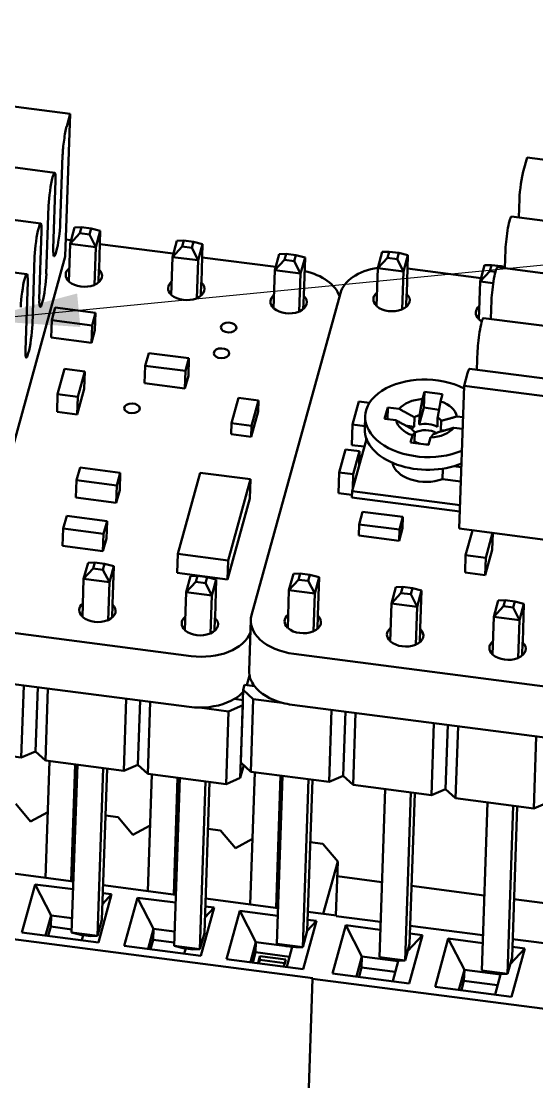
# Model space of a CAD drawing. Header units: millimetres. Extents: x 0 to 420, y 0 to 297.
# Drawn here: x 226.76 to 239.36, y 110.17 to 136.06 of the extents above; entities that cross this region are included whole.
import ezdxf

# ---------------------------------------------------------------- set-up
doc = ezdxf.new("R2010")
doc.units = ezdxf.units.MM
doc.layers.add('Symbol (ISO)', color=7, linetype='Continuous', lineweight=25)
doc.layers.add('Visible (ISO)', color=7, linetype='Continuous', lineweight=50)
doc.styles.add('Note Text (ISO)', font='tahoma.ttf')
doc.dimstyles.new('Default - Method 1b (ISO)$7', dxfattribs={"dimtxt": 3.5, "dimasz": 2.5, "dimexe": 3.175, "dimexo": 0, "dimgap": 0.762, "dimtad": 1, "dimtoh": 1, "dimrnd": 1e-08, "dimtxsty": 'Note Text (ISO)', "dimcen": 0.09, "dimdle": 10, "dimclrd": 256, "dimclre": 256, "dimclrt": 256, "dimazin": 2, "dimtfac": 1, "dimtmove": 0, "dimatfit": 3, "dimfxl": 1, "dimtolj": 1, "dimlwd": -1, "dimlwe": -1, "dimarcsym": 0})

msp = doc.modelspace()

# ---------------------------------------------------------------- linework, layer by layer
at = {"layer": 'Visible (ISO)'}
for p, q in [((227.955, 133.802), (219.09, 134.954)), ((227.955, 133.802), (227.837, 130.315)), ((227.87, 133.493), (227.955, 133.802)), ((227.579, 132.364), (218.715, 133.515)), ((227.715, 131.13), (227.771, 132.796)), ((239.118, 132.732), (239.032, 132.422)), ((247.982, 131.58), (239.118, 132.732)), ((227.238, 131.126), (218.373, 132.277)), ((227.544, 130.511), (227.6, 132.177)), ((227.373, 129.892), (227.43, 131.558)), ((238.918, 131.27), (238.934, 131.725)), ((247.607, 130.141), (238.742, 131.293)), ((226.896, 129.888), (218.032, 131.04)), ((227.952, 130.631), (228.061, 131.028)), ((228.229, 131.033), (228.061, 131.028)), ((228.229, 131.033), (228.188, 130.885)), ((228.465, 131.002), (228.229, 131.033)), ((227.202, 129.273), (227.259, 130.939)), ((227.952, 130.631), (228.188, 130.885)), ((228.188, 130.885), (228.424, 130.854)), ((228.424, 130.854), (228.465, 131.002)), ((228.582, 130.55), (228.424, 130.854)), ((228.465, 131.002), (228.691, 130.946)), ((228.691, 130.946), (228.582, 130.55)), ((228.66, 130.016), (228.691, 130.946)), ((227.974, 130.714), (227.851, 130.73)), ((227.952, 130.631), (227.92, 129.701)), ((228.582, 130.55), (227.952, 130.631)), ((228.55, 129.62), (228.582, 130.55)), ((230.476, 130.389), (228.68, 130.622)), ((230.453, 130.306), (230.563, 130.703)), ((230.453, 130.306), (230.69, 130.56)), ((230.731, 130.708), (230.563, 130.703)), ((230.731, 130.708), (230.69, 130.56)), ((230.69, 130.56), (230.926, 130.529)), ((230.967, 130.677), (230.731, 130.708)), ((230.926, 130.529), (230.967, 130.677)), ((231.084, 130.225), (230.926, 130.529)), ((230.967, 130.677), (231.193, 130.621)), ((231.193, 130.621), (231.084, 130.225)), ((231.162, 129.691), (231.193, 130.621)), ((227.837, 130.315), (226.3, 124.745)), ((227.032, 128.654), (227.088, 130.321)), ((230.453, 130.306), (230.422, 129.376)), ((231.084, 130.225), (230.453, 130.306)), ((232.978, 130.064), (231.182, 130.297)), ((232.955, 129.981), (233.064, 130.378)), ((233.233, 130.383), (233.064, 130.378)), ((233.233, 130.383), (233.192, 130.235)), ((233.469, 130.352), (233.233, 130.383)), ((233.428, 130.204), (233.469, 130.352)), ((233.469, 130.352), (233.695, 130.296)), ((233.695, 130.296), (233.586, 129.9)), ((233.663, 129.366), (233.695, 130.296)), ((235.47, 130.034), (235.579, 130.43)), ((235.47, 130.034), (235.706, 130.287)), ((235.747, 130.436), (235.579, 130.43)), ((235.747, 130.436), (235.706, 130.287)), ((235.706, 130.287), (235.943, 130.257)), ((235.984, 130.405), (235.747, 130.436)), ((235.943, 130.257), (235.984, 130.405)), ((236.1, 129.952), (235.943, 130.257)), ((235.984, 130.405), (236.209, 130.348)), ((236.209, 130.348), (236.1, 129.952)), ((236.178, 129.418), (236.209, 130.348)), ((238.577, 130.032), (238.592, 130.488)), ((228.658, 130.009), (228.647, 129.684)), ((228.658, 130.009), (228.66, 130.016)), ((231.052, 129.295), (231.084, 130.225)), ((232.955, 129.981), (232.924, 129.051)), ((232.955, 129.981), (233.192, 130.235)), ((233.586, 129.9), (232.955, 129.981)), ((233.192, 130.235), (233.428, 130.204)), ((233.586, 129.9), (233.428, 130.204)), ((235.47, 130.034), (235.438, 129.104)), ((236.1, 129.952), (235.47, 130.034)), ((237.994, 129.791), (236.198, 130.025)), ((237.972, 129.709), (238.081, 130.105)), ((238.249, 130.111), (238.081, 130.105)), ((238.249, 130.111), (238.208, 129.962)), ((238.485, 130.08), (238.249, 130.111)), ((247.265, 128.904), (238.4, 130.055)), ((238.476, 130.045), (238.485, 130.08)), ((238.485, 130.08), (238.578, 130.057)), ((233.554, 128.97), (233.586, 129.9)), ((236.069, 129.022), (236.1, 129.952)), ((237.972, 129.709), (238.208, 129.962)), ((238.208, 129.962), (238.348, 129.944)), ((226.861, 128.035), (226.917, 129.702)), ((227.931, 129.7), (227.92, 129.701)), ((228.55, 129.62), (228.539, 129.621)), ((228.55, 129.62), (228.552, 129.627)), ((231.16, 129.684), (231.149, 129.359)), ((231.16, 129.684), (231.162, 129.691)), ((237.972, 129.709), (237.94, 128.779)), ((238.293, 129.667), (237.972, 129.709)), ((230.433, 129.375), (230.422, 129.376)), ((231.052, 129.295), (231.041, 129.296)), ((231.052, 129.295), (231.054, 129.302)), ((234.557, 129.424), (232.389, 121.564)), ((233.661, 129.359), (233.65, 129.034)), ((233.661, 129.359), (233.663, 129.366)), ((236.176, 129.411), (236.165, 129.087)), ((236.176, 129.411), (236.178, 129.418)), ((238.235, 128.795), (238.251, 129.25)), ((227.589, 129.072), (227.504, 128.763)), ((228.574, 128.945), (227.589, 129.072)), ((232.935, 129.05), (232.924, 129.051)), ((233.554, 128.97), (233.543, 128.971)), ((233.554, 128.97), (233.556, 128.977)), ((235.45, 129.103), (235.438, 129.104)), ((236.069, 129.022), (236.057, 129.024)), ((236.069, 129.022), (236.071, 129.029)), ((227.504, 128.763), (227.489, 128.337)), ((227.504, 128.763), (228.489, 128.635)), ((228.489, 128.635), (228.574, 128.945)), ((228.574, 128.945), (228.56, 128.518)), ((237.951, 128.778), (237.94, 128.779)), ((246.924, 127.666), (238.059, 128.817)), ((228.489, 128.635), (228.474, 128.209)), ((228.474, 128.209), (228.56, 128.518)), ((227.489, 128.337), (228.474, 128.209)), ((229.874, 127.962), (229.789, 127.652)), ((230.859, 127.834), (229.874, 127.962)), ((237.894, 127.557), (237.909, 128.012)), ((229.789, 127.652), (229.774, 127.226)), ((229.789, 127.652), (230.774, 127.524)), ((230.774, 127.524), (230.859, 127.834)), ((230.859, 127.834), (230.845, 127.407)), ((227.82, 127.575), (227.649, 126.956)), ((228.312, 127.511), (227.82, 127.575)), ((228.141, 126.892), (228.312, 127.511)), ((228.312, 127.511), (228.298, 127.084)), ((230.774, 127.524), (230.759, 127.098)), ((230.759, 127.098), (230.845, 127.407)), ((237.666, 127.471), (237.581, 127.162)), ((246.582, 126.428), (237.717, 127.58)), ((229.774, 127.226), (230.759, 127.098)), ((237.581, 127.162), (237.463, 123.674)), ((237.581, 127.162), (246.445, 126.01)), ((227.649, 126.956), (227.635, 126.529)), ((227.649, 126.956), (228.141, 126.892)), ((228.127, 126.465), (228.298, 127.084)), ((228.141, 126.892), (228.127, 126.465)), ((236.612, 127.015), (236.563, 126.839)), ((236.599, 126.628), (236.612, 127.015)), ((237.055, 126.958), (236.612, 127.015)), ((237.006, 126.782), (237.055, 126.958)), ((232.068, 126.867), (231.897, 126.248)), ((232.56, 126.803), (232.068, 126.867)), ((232.389, 126.184), (232.56, 126.803)), ((232.56, 126.803), (232.551, 126.532)), ((234.852, 126.22), (235.007, 126.78)), ((235.007, 126.78), (235.269, 126.746)), ((235.716, 126.635), (235.639, 126.356)), ((235.706, 126.348), (235.716, 126.635)), ((235.996, 126.598), (235.716, 126.635)), ((236.599, 126.628), (236.484, 126.214)), ((236.97, 126.579), (236.599, 126.628)), ((227.635, 126.529), (228.127, 126.465)), ((232.38, 125.913), (232.551, 126.532)), ((235.153, 126.108), (235.163, 126.418)), ((235.639, 126.356), (235.919, 126.32)), ((236.362, 126.162), (236.37, 126.393)), ((236.492, 126.444), (236.484, 126.214)), ((236.927, 126.156), (236.935, 126.387)), ((237.555, 126.396), (237.406, 126.415)), ((231.897, 126.248), (231.888, 125.977)), ((231.897, 126.248), (232.389, 126.184)), ((232.389, 126.184), (232.38, 125.913)), ((234.852, 126.22), (234.835, 125.716)), ((235.155, 126.18), (234.852, 126.22)), ((236.362, 126.162), (236.153, 126.189)), ((237.021, 126.308), (237.014, 126.077)), ((237.329, 126.137), (237.545, 126.109)), ((231.888, 125.977), (232.38, 125.913)), ((235.187, 125.886), (235.185, 125.826)), ((235.195, 125.863), (235.185, 125.826)), ((236.319, 125.954), (236.27, 125.778)), ((236.371, 125.804), (236.379, 126.035)), ((236.713, 125.72), (236.762, 125.896)), ((237.089, 126.067), (237.014, 126.077)), ((234.528, 125.047), (234.683, 125.607)), ((234.683, 125.607), (235.028, 125.562)), ((235.143, 125.676), (234.835, 125.716)), ((235.185, 125.826), (235.016, 125.213)), ((236.27, 125.778), (236.713, 125.72)), ((236.371, 125.804), (236.361, 125.766)), ((235.028, 125.562), (234.873, 125.002)), ((235.028, 125.562), (235.016, 125.213)), ((228.196, 125.167), (228.111, 124.858)), ((229.181, 125.039), (228.196, 125.167)), ((235.016, 125.213), (234.861, 124.653)), ((237.061, 125.138), (237.052, 124.885)), ((237.513, 125.175), (237.33, 125.199)), ((228.111, 124.858), (228.096, 124.432)), ((228.111, 124.858), (229.096, 124.73)), ((229.096, 124.73), (229.181, 125.039)), ((229.181, 125.039), (229.167, 124.613)), ((231.134, 125.039), (230.587, 123.058)), ((232.365, 124.879), (231.134, 125.039)), ((231.818, 122.898), (232.365, 124.879)), ((232.365, 124.879), (232.349, 124.414)), ((234.528, 125.047), (234.511, 124.543)), ((234.873, 125.002), (234.528, 125.047)), ((234.873, 125.002), (234.861, 124.653)), ((237.502, 124.826), (237.052, 124.885)), ((229.096, 124.73), (229.081, 124.304)), ((229.081, 124.304), (229.167, 124.613)), ((234.841, 124.5), (234.511, 124.543)), ((234.844, 124.591), (234.839, 124.436)), ((234.861, 124.653), (234.844, 124.591)), ((234.844, 124.591), (237.482, 124.249)), ((228.096, 124.432), (229.081, 124.304)), ((231.803, 122.433), (232.349, 124.414)), ((234.839, 124.436), (237.477, 124.094)), ((235.1, 124.087), (235.015, 123.778)), ((236.085, 123.959), (235.1, 124.087)), ((227.871, 123.988), (227.785, 123.679)), ((228.856, 123.86), (227.871, 123.988)), ((228.77, 123.551), (228.856, 123.86)), ((228.856, 123.86), (228.841, 123.434)), ((235.015, 123.778), (235.006, 123.506)), ((235.015, 123.778), (236, 123.65)), ((236, 123.65), (236.085, 123.959)), ((236.085, 123.959), (236.076, 123.688)), ((227.785, 123.679), (227.771, 123.253)), ((227.785, 123.679), (228.77, 123.551)), ((228.77, 123.551), (228.756, 123.125)), ((235.991, 123.378), (236.076, 123.688)), ((236, 123.65), (235.991, 123.378)), ((246.327, 122.523), (237.463, 123.674)), ((237.784, 123.633), (237.617, 123.028)), ((238.11, 122.964), (238.276, 123.569)), ((238.28, 123.568), (238.266, 123.157)), ((227.771, 123.253), (228.756, 123.125)), ((228.756, 123.125), (228.841, 123.434)), ((235.006, 123.506), (235.991, 123.378)), ((230.587, 123.058), (230.571, 122.593)), ((230.587, 123.058), (231.818, 122.898)), ((237.617, 123.028), (237.603, 122.602)), ((237.617, 123.028), (238.11, 122.964)), ((238.095, 122.538), (238.266, 123.157)), ((213.395, 122.838), (230.908, 120.563)), ((228.285, 122.447), (228.394, 122.843)), ((228.562, 122.849), (228.394, 122.843)), ((228.562, 122.849), (228.521, 122.7)), ((228.798, 122.818), (228.562, 122.849)), ((228.757, 122.669), (228.798, 122.818)), ((228.798, 122.818), (229.024, 122.761)), ((229.024, 122.761), (228.915, 122.365)), ((228.993, 121.831), (229.024, 122.761)), ((231.818, 122.898), (231.803, 122.433)), ((238.11, 122.964), (238.095, 122.538)), ((228.285, 122.447), (228.521, 122.7)), ((228.521, 122.7), (228.757, 122.669)), ((228.915, 122.365), (228.757, 122.669)), ((230.571, 122.593), (231.803, 122.433)), ((230.787, 122.122), (230.896, 122.518)), ((231.064, 122.524), (230.896, 122.518)), ((231.064, 122.524), (231.023, 122.375)), ((231.3, 122.493), (231.064, 122.524)), ((231.259, 122.344), (231.3, 122.493)), ((231.3, 122.493), (231.526, 122.436)), ((233.301, 122.175), (233.41, 122.571)), ((233.579, 122.576), (233.41, 122.571)), ((233.579, 122.576), (233.538, 122.428)), ((233.815, 122.546), (233.579, 122.576)), ((233.774, 122.397), (233.815, 122.546)), ((233.815, 122.546), (234.041, 122.489)), ((234.041, 122.489), (233.931, 122.093)), ((234.009, 121.559), (234.041, 122.489)), ((237.603, 122.602), (238.095, 122.538)), ((228.285, 122.447), (228.253, 121.517)), ((228.915, 122.365), (228.285, 122.447)), ((228.884, 121.435), (228.915, 122.365)), ((230.787, 122.122), (231.023, 122.375)), ((231.023, 122.375), (231.259, 122.344)), ((231.417, 122.04), (231.259, 122.344)), ((231.526, 122.436), (231.417, 122.04)), ((231.495, 121.506), (231.526, 122.436)), ((233.301, 122.175), (233.538, 122.428)), ((233.538, 122.428), (233.774, 122.397)), ((233.931, 122.093), (233.774, 122.397)), ((235.803, 121.85), (235.912, 122.246)), ((236.08, 122.251), (235.912, 122.246)), ((236.08, 122.251), (236.039, 122.103)), ((236.317, 122.221), (236.08, 122.251)), ((236.276, 122.072), (236.317, 122.221)), ((236.317, 122.221), (236.543, 122.164)), ((230.787, 122.122), (230.755, 121.192)), ((231.417, 122.04), (230.787, 122.122)), ((231.385, 121.11), (231.417, 122.04)), ((233.301, 122.175), (233.27, 121.245)), ((233.931, 122.093), (233.301, 122.175)), ((233.9, 121.163), (233.931, 122.093)), ((235.803, 121.85), (236.039, 122.103)), ((236.039, 122.103), (236.276, 122.072)), ((236.433, 121.768), (236.276, 122.072)), ((236.543, 122.164), (236.433, 121.768)), ((236.511, 121.234), (236.543, 122.164)), ((228.991, 121.824), (228.98, 121.499)), ((228.991, 121.824), (228.993, 121.831)), ((235.803, 121.85), (235.771, 120.92)), ((236.433, 121.768), (235.803, 121.85)), ((236.402, 120.838), (236.433, 121.768)), ((238.305, 121.525), (238.414, 121.921)), ((238.305, 121.525), (238.541, 121.778)), ((238.582, 121.926), (238.414, 121.921)), ((238.582, 121.926), (238.541, 121.778)), ((238.541, 121.778), (238.778, 121.747)), ((238.819, 121.896), (238.582, 121.926)), ((238.778, 121.747), (238.819, 121.896)), ((238.935, 121.443), (238.778, 121.747)), ((238.819, 121.896), (239.044, 121.839)), ((239.044, 121.839), (238.935, 121.443)), ((239.013, 120.909), (239.044, 121.839)), ((213.353, 121.598), (230.866, 119.323)), ((228.265, 121.515), (228.253, 121.517)), ((228.884, 121.435), (228.872, 121.436)), ((228.884, 121.435), (228.886, 121.442)), ((231.493, 121.499), (231.482, 121.174)), ((231.493, 121.499), (231.495, 121.506)), ((232.37, 121.445), (232.328, 120.205)), ((234.007, 121.552), (233.996, 121.227)), ((234.007, 121.552), (234.009, 121.559)), ((238.305, 121.525), (238.273, 120.595)), ((238.935, 121.443), (238.305, 121.525)), ((238.904, 120.513), (238.935, 121.443)), ((230.766, 121.19), (230.755, 121.192)), ((233.281, 121.243), (233.27, 121.245)), ((236.509, 121.227), (236.498, 120.902)), ((236.509, 121.227), (236.511, 121.234)), ((231.385, 121.11), (231.374, 121.111)), ((231.385, 121.11), (231.387, 121.117)), ((233.9, 121.163), (233.889, 121.164)), ((233.9, 121.163), (233.902, 121.17)), ((235.783, 120.918), (235.771, 120.92)), ((236.402, 120.838), (236.39, 120.839)), ((236.402, 120.838), (236.404, 120.845)), ((239.011, 120.902), (239, 120.577)), ((239.011, 120.902), (239.013, 120.909)), ((233.423, 120.616), (250.935, 118.341)), ((238.285, 120.593), (238.273, 120.595)), ((238.904, 120.513), (238.892, 120.514)), ((238.904, 120.513), (238.906, 120.52)), ((232.338, 120.088), (232.274, 119.856)), ((226.762, 118.09), (226.821, 119.848)), ((227.109, 118.237), (227.162, 119.804)), ((227.412, 119.772), (227.353, 118.013)), ((232.125, 117.965), (232.185, 119.739)), ((232.185, 119.739), (232.219, 119.863)), ((232.185, 119.739), (232.429, 119.515)), ((232.219, 119.863), (232.457, 119.832)), ((229.264, 117.765), (229.323, 119.523)), ((229.61, 117.912), (229.664, 119.479)), ((229.914, 119.447), (229.855, 117.688)), ((231.969, 119.516), (232.177, 119.489)), ((232.429, 119.515), (232.369, 117.741)), ((233.138, 119.423), (232.429, 119.515)), ((233.381, 119.376), (250.893, 117.101)), ((231.826, 119.214), (231.117, 119.306)), ((231.766, 117.44), (231.826, 119.214)), ((231.826, 119.214), (232.172, 119.362)), ((232.172, 119.362), (232.112, 117.587)), ((234.28, 117.492), (234.34, 119.251)), ((234.627, 117.64), (234.68, 119.207)), ((234.931, 119.174), (234.871, 117.416)), ((236.782, 117.167), (236.842, 118.926)), ((237.129, 117.315), (237.182, 118.882)), ((237.432, 118.849), (237.373, 117.091)), ((239.284, 116.842), (239.343, 118.601)), ((226.762, 118.09), (224.851, 118.338)), ((227.109, 118.237), (226.762, 118.09)), ((227.353, 118.013), (227.109, 118.237)), ((229.264, 117.765), (227.353, 118.013)), ((227.449, 118), (227.353, 115.15)), ((228.08, 117.918), (227.983, 115.068)), ((228.131, 117.912), (227.992, 113.813)), ((228.623, 113.731), (228.761, 117.83)), ((228.732, 114.127), (228.857, 117.817)), ((229.61, 117.912), (229.264, 117.765)), ((229.855, 117.688), (229.61, 117.912)), ((232.198, 117.898), (232.112, 117.587)), ((232.369, 117.741), (232.125, 117.965)), ((231.766, 117.44), (229.855, 117.688)), ((229.951, 117.675), (229.855, 114.825)), ((230.581, 117.593), (230.485, 114.743)), ((230.633, 117.587), (230.494, 113.488)), ((232.112, 117.587), (231.766, 117.44)), ((232.466, 117.728), (232.356, 114.5)), ((234.28, 117.492), (232.369, 117.741)), ((233.096, 117.646), (232.987, 114.418)), ((233.147, 117.639), (233.009, 113.541)), ((233.639, 113.459), (233.778, 117.558)), ((234.627, 117.64), (234.28, 117.492)), ((234.871, 117.416), (234.627, 117.64)), ((231.124, 113.406), (231.263, 117.505)), ((231.234, 113.802), (231.359, 117.492)), ((233.748, 113.855), (233.873, 117.545)), ((236.782, 117.167), (234.871, 117.416)), ((235.649, 117.314), (235.51, 113.216)), ((237.129, 117.315), (236.782, 117.167)), ((237.373, 117.091), (237.129, 117.315)), ((236.141, 113.134), (236.28, 117.233)), ((236.25, 113.53), (236.375, 117.22)), ((239.284, 116.842), (237.373, 117.091)), ((226.988, 116.523), (226.628, 116.955)), ((238.151, 116.99), (238.012, 112.891)), ((238.643, 112.809), (238.781, 116.908)), ((238.752, 113.205), (238.877, 116.895)), ((239.63, 116.99), (239.284, 116.842)), ((227.407, 116.754), (226.988, 116.523)), ((229.13, 116.63), (228.818, 116.67)), ((229.49, 116.198), (229.13, 116.63)), ((229.909, 116.429), (229.49, 116.198)), ((231.631, 116.305), (231.32, 116.345)), ((231.992, 115.873), (231.631, 116.305)), ((232.411, 116.104), (231.992, 115.873)), ((234.133, 115.98), (233.822, 116.02)), ((234.494, 115.548), (234.133, 115.98)), ((234.14, 114.268), (234.494, 115.548)), ((234.494, 115.548), (234.449, 114.228)), ((213.775, 115.311), (233.881, 112.699)), ((226.258, 115.292), (228.034, 115.061)), ((226.774, 113.815), (227.099, 114.99)), ((227.099, 114.99), (228.028, 114.87)), ((227.492, 114.231), (227.099, 114.99)), ((228.76, 114.967), (230.536, 114.736)), ((235.572, 115.046), (234.481, 115.187)), ((228.644, 113.572), (228.968, 114.748)), ((228.745, 114.508), (228.968, 114.748)), ((228.754, 114.775), (228.968, 114.748)), ((238.074, 114.721), (236.298, 114.951)), ((229.276, 113.49), (229.601, 114.665)), ((229.601, 114.665), (230.53, 114.545)), ((229.994, 113.906), (229.601, 114.665)), ((231.256, 114.45), (231.47, 114.423)), ((231.262, 114.642), (233.038, 114.411)), ((240.127, 114.454), (238.8, 114.626)), ((227.356, 113.739), (227.492, 114.231)), ((227.483, 113.959), (227.492, 114.23)), ((227.492, 114.23), (227.492, 114.231)), ((227.492, 114.23), (228.004, 114.163)), ((231.146, 113.247), (231.47, 114.423)), ((231.247, 114.183), (231.47, 114.423)), ((231.778, 113.165), (232.102, 114.34)), ((232.102, 114.34), (233.032, 114.22)), ((232.496, 113.581), (232.102, 114.34)), ((233.764, 114.317), (234.462, 114.226)), ((234.462, 114.226), (234.459, 114.214)), ((234.459, 114.214), (235.539, 114.073)), ((234.462, 114.213), (234.462, 114.226)), ((227.42, 113.731), (227.483, 113.959)), ((227.482, 113.958), (227.995, 113.892)), ((228.623, 113.731), (228.732, 114.127)), ((233.647, 112.922), (233.972, 114.098)), ((233.748, 113.858), (233.972, 114.098)), ((233.757, 114.125), (233.972, 114.098)), ((234.368, 112.815), (234.693, 113.991)), ((234.693, 113.991), (235.533, 113.882)), ((235.086, 113.232), (234.693, 113.991)), ((236.265, 113.979), (238.041, 113.748)), ((226.774, 113.815), (228.644, 113.572)), ((227.992, 113.813), (228.218, 113.756)), ((227.992, 113.813), (228.623, 113.731)), ((228.454, 113.726), (228.218, 113.756)), ((228.243, 113.624), (228.277, 113.749)), ((228.623, 113.731), (228.454, 113.726)), ((229.858, 113.414), (229.994, 113.906)), ((229.984, 113.634), (229.994, 113.905)), ((229.994, 113.905), (229.994, 113.906)), ((229.994, 113.905), (230.506, 113.838)), ((231.124, 113.406), (231.234, 113.802)), ((233.639, 113.459), (233.748, 113.855)), ((236.205, 113.365), (236.562, 113.748)), ((236.238, 112.572), (236.562, 113.748)), ((236.259, 113.788), (236.562, 113.748)), ((229.276, 113.49), (231.146, 113.247)), ((229.921, 113.406), (229.984, 113.634)), ((229.984, 113.633), (230.497, 113.567)), ((230.494, 113.488), (231.124, 113.406)), ((230.494, 113.488), (230.72, 113.431)), ((230.956, 113.401), (230.72, 113.431)), ((230.744, 113.299), (230.779, 113.424)), ((232.36, 113.089), (232.496, 113.581)), ((232.487, 113.332), (232.495, 113.58)), ((232.495, 113.58), (232.496, 113.581)), ((232.495, 113.58), (233.382, 113.465)), ((233.009, 113.541), (233.235, 113.484)), ((233.009, 113.541), (233.639, 113.459)), ((233.471, 113.454), (233.235, 113.484)), ((233.246, 112.974), (233.382, 113.465)), ((233.639, 113.459), (233.471, 113.454)), ((236.141, 113.134), (236.25, 113.53)), ((236.87, 112.49), (237.194, 113.666)), ((237.194, 113.666), (238.035, 113.557)), ((237.588, 112.907), (237.194, 113.666)), ((238.706, 113.04), (239.064, 113.423)), ((238.739, 112.247), (239.064, 113.423)), ((238.761, 113.463), (239.064, 113.423)), ((238.767, 113.654), (240.543, 113.423)), ((231.124, 113.406), (230.956, 113.401)), ((231.778, 113.165), (233.647, 112.922)), ((232.487, 113.332), (232.418, 113.082)), ((233.315, 113.224), (232.487, 113.332)), ((232.593, 113.235), (232.546, 113.065)), ((232.593, 113.235), (232.59, 113.149)), ((233.223, 113.153), (232.593, 113.235)), ((233.176, 112.983), (233.223, 113.153)), ((234.95, 112.74), (235.086, 113.232)), ((235.076, 112.96), (235.086, 113.23)), ((235.086, 113.23), (235.086, 113.232)), ((235.086, 113.23), (235.972, 113.115)), ((235.51, 113.216), (235.736, 113.159)), ((235.51, 113.216), (236.141, 113.134)), ((235.973, 113.129), (235.736, 113.159)), ((238.643, 112.809), (238.752, 113.205)), ((232.566, 113.062), (232.59, 113.149)), ((232.59, 113.149), (233.2, 113.07)), ((235.013, 112.731), (235.076, 112.96)), ((235.076, 112.959), (235.899, 112.852)), ((235.836, 112.624), (235.972, 113.116)), ((235.972, 113.116), (235.984, 113.129)), ((236.141, 113.134), (235.973, 113.129)), ((237.452, 112.415), (237.588, 112.907)), ((237.578, 112.635), (237.587, 112.905)), ((237.587, 112.905), (237.588, 112.907)), ((237.587, 112.905), (238.474, 112.79)), ((233.878, 112.687), (233.654, 106.096)), ((233.881, 112.699), (233.878, 112.687)), ((233.878, 112.687), (251.209, 110.435)), ((234.368, 112.815), (236.238, 112.572)), ((237.515, 112.406), (237.578, 112.635)), ((237.578, 112.634), (238.401, 112.527)), ((238.012, 112.891), (238.238, 112.834)), ((238.012, 112.891), (238.643, 112.809)), ((238.475, 112.804), (238.238, 112.834)), ((238.338, 112.299), (238.474, 112.791)), ((238.474, 112.791), (238.486, 112.804)), ((238.643, 112.809), (238.475, 112.804)), ((236.87, 112.49), (238.739, 112.247))]:
    msp.add_line(p, q, dxfattribs=at)
for centre, major_axis, ratio, start_param, end_param in [((227.857, 133.105), (-0.064, -0.496), 0.116089, 3.830512, 5.401309), ((227.515, 131.868), (0.064, 0.496), 0.116089, 5.401309, 8.542901), ((239.019, 132.035), (0.064, 0.496), 0.116089, 0.68892, 2.259716), ((238.678, 130.797), (0.064, 0.496), 0.116089, 0, 2.259716), ((227.173, 130.63), (0.064, 0.496), 0.116089, 5.401309, 8.542901), ((227.629, 130.82), (-0.064, -0.496), 0.116089, 5.401309, 8.542901), ((228.29, 129.859), (-0.444, 0.015), 0.631405, 5.673051, 6.893319), ((228.29, 129.859), (0.444, -0.015), 0.631405, 5.365792, 6.900039), ((235.808, 129.261), (-1.269, 0.043), 0.631405, 5.001847, 6.132915), ((238.336, 129.559), (0.064, 0.496), 0.116089, 0, 2.259716), ((226.832, 129.392), (0.064, 0.496), 0.116089, 5.401309, 8.542901), ((227.288, 129.583), (-0.064, -0.496), 0.116089, 5.401309, 8.542901), ((233.293, 129.209), (1.269, -0.043), 0.631405, 0.227641, 1.279859), ((228.29, 129.859), (0.444, -0.015), 0.631405, 3.794995, 5.329243), ((230.792, 129.534), (-0.444, 0.015), 0.631405, 5.673051, 6.893319), ((230.792, 129.534), (0.444, -0.015), 0.631405, 5.365792, 6.900039), ((230.792, 129.534), (0.444, -0.015), 0.631405, 3.794995, 5.329243), ((233.293, 129.209), (-0.444, 0.015), 0.631405, 5.673051, 6.893319), ((233.293, 129.209), (0.444, -0.015), 0.631405, 5.365792, 6.900039), ((235.808, 129.261), (-0.444, 0.015), 0.631405, 5.673051, 6.893319), ((235.808, 129.261), (0.444, -0.015), 0.631405, 5.365792, 6.900039), ((233.293, 129.209), (0.444, -0.015), 0.631405, 3.794995, 5.329243), ((235.808, 129.261), (0.444, -0.015), 0.631405, 3.794995, 5.329243), ((238.31, 128.936), (-0.444, 0.015), 0.631405, 5.673051, 6.893319), ((237.995, 128.322), (0.064, 0.496), 0.116089, 0, 2.259716), ((238.31, 128.936), (0.444, -0.015), 0.631405, 3.794995, 4.006471), ((226.946, 128.345), (-0.064, -0.496), 0.116089, 5.401309, 8.542901), ((236.663, 126.368), (-1.499, 0.051), 0.631405, 4.076489, 8.489881), ((237.653, 127.084), (0.064, 0.496), 0.116089, 0, 0.68892), ((236.663, 126.368), (0.75, -0.025), 0.631405, 1.725219, 2.68663), ((236.663, 126.368), (0.75, -0.025), 0.631405, 0.154423, 1.115834), ((236.657, 126.211), (0.4, -0.014), 0.631405, 2.017933, 2.393916), ((236.657, 126.211), (0.4, -0.014), 0.631405, 0.447136, 0.82312), ((236.652, 126.058), (-1.499, 0.051), 0.631405, 0, 2.206696), ((236.663, 126.368), (-0.75, 0.025), 0.631405, 0.154423, 1.115834), ((236.657, 126.211), (-0.4, 0.014), 0.631405, 0.447136, 0.82312), ((236.649, 125.98), (0.4, -0.014), 0.631405, 2.393916, 2.666557), ((236.644, 125.825), (0.4, -0.014), 0.631405, 0.870117, 2.318473), ((236.649, 125.98), (0.4, -0.014), 0.631405, 0.82312, 2.017933), ((236.663, 126.368), (-0.75, 0.025), 0.631405, 1.725219, 2.68663), ((236.657, 126.211), (-0.4, 0.014), 0.631405, 2.017933, 2.393916), ((236.649, 125.98), (0.4, -0.014), 0.631405, 0.33826, 0.447136), ((236.649, 125.98), (-0.4, 0.014), 0.631405, 0.82312, 1.231183), ((236.649, 125.98), (-0.4, 0.014), 0.631405, 1.60987, 1.759667), ((236.627, 125.321), (-0.8, 0.027), 0.631405, 0.133643, 2.15266), ((228.623, 121.674), (-0.444, 0.015), 0.631405, 5.673051, 6.893319), ((228.623, 121.674), (0.444, -0.015), 0.631405, 5.365792, 6.900039), ((228.623, 121.674), (0.444, -0.015), 0.631405, 3.794995, 5.329243), ((231.125, 121.349), (-0.444, 0.015), 0.631405, 5.673051, 6.893319), ((231.125, 121.349), (0.444, -0.015), 0.631405, 5.365792, 6.900039), ((233.639, 121.402), (-1.269, 0.043), 0.631405, 6.132915, 7.703712), ((233.639, 121.402), (-0.444, 0.015), 0.631405, 5.673051, 6.893319), ((233.639, 121.402), (0.444, -0.015), 0.631405, 5.365792, 6.900039), ((231.125, 121.349), (0.444, -0.015), 0.631405, 3.794995, 5.329243), ((233.639, 121.402), (0.444, -0.015), 0.631405, 3.794995, 5.329243), ((236.141, 121.077), (-0.444, 0.015), 0.631405, 5.673051, 6.893319), ((236.141, 121.077), (0.444, -0.015), 0.631405, 5.365792, 6.900039), ((231.125, 121.349), (1.269, -0.043), 0.631405, 4.562119, 6.07047), ((236.141, 121.077), (0.444, -0.015), 0.631405, 3.794995, 5.329243), ((238.643, 120.752), (-0.444, 0.015), 0.631405, 5.673051, 6.893319), ((238.643, 120.752), (0.444, -0.015), 0.631405, 5.365792, 6.900039), ((238.643, 120.752), (0.444, -0.015), 0.631405, 3.794995, 5.329243), ((233.597, 120.162), (-1.269, 0.043), 0.631405, 0, 0.476602), ((231.083, 120.109), (1.269, -0.043), 0.631405, 5.506044, 5.782671), ((233.597, 120.162), (1.269, -0.043), 0.631405, 3.618194, 4.363373), ((231.083, 120.109), (1.269, -0.043), 0.631405, 4.760865, 5.506044), ((233.597, 120.162), (1.269, -0.043), 0.631405, 4.363373, 4.562119), ((231.083, 120.109), (1.269, -0.043), 0.631405, 4.562119, 4.760865)]:
    msp.add_ellipse(centre, major_axis=major_axis, ratio=ratio, start_param=start_param, end_param=end_param, dxfattribs=at)
for centre in [(231.826, 128.585), (231.652, 127.956), (229.467, 126.612)]:
    msp.add_ellipse(centre, major_axis=(-0.19, 0.006), ratio=0.631405, dxfattribs=at)
for points, weights in [([(236.563, 126.839), (236.517, 126.577), (236.492, 126.444)], [2.77646236677, 3.67984372819, 4.33128129216]), ([(235.919, 126.32), (236.163, 126.181), (236.293, 126.114)], [2.77646236677, 3.67984372819, 4.33128129216]), ([(236.379, 126.035), (236.358, 126.002), (236.319, 125.954)], [4.33128129216, 3.67984372819, 2.77646236677]), ([(236.762, 125.896), (236.801, 125.944), (236.822, 125.978)], [2.77646236677, 3.67984372819, 4.33128129216])]:
    msp.add_rational_spline(points, weights, degree=2, dxfattribs=at)
for points, weights, knots in [([(236.935, 126.387), (236.947, 126.449), (236.98, 126.634), (237.006, 126.782)], [4.33128129216, 3.9998209999, 3.22019100529, 2.77646236677], [-0.11749864, -0.11749864, -0.11749864, -0.08563339, -0.05487208, -0.05487208, -0.05487208]), ([(236.37, 126.393), (236.309, 126.424), (236.133, 126.52), (235.996, 126.598)], [4.33128129216, 3.9998209999, 3.22019100529, 2.77646236677], [-0.11749864, -0.11749864, -0.11749864, -0.08563339, -0.05487208, -0.05487208, -0.05487208]), ([(237.406, 126.415), (237.265, 126.373), (237.084, 126.323), (237.021, 126.308)], [2.77646236677, 3.22019100529, 3.9998209999, 4.33128129216], [0.05487208, 0.05487208, 0.05487208, 0.08563339, 0.11749864, 0.11749864, 0.11749864]), ([(236.945, 126.029), (237.007, 126.045), (237.188, 126.095), (237.329, 126.137)], [4.33128129216, 3.9998209999, 3.22019100529, 2.77646236677], [-0.11749864, -0.11749864, -0.11749864, -0.08563339, -0.05487208, -0.05487208, -0.05487208])]:
    msp.add_rational_spline(points, weights, degree=2, knots=knots, dxfattribs=at)

# ---------------------------------------------------------------- leaders
at = {"layer": 'Symbol (ISO)'}
msp.add_leader([(225.677, 128.764), (300.452, 136.063)], dimstyle='Default - Method 1b (ISO)$7', override={"dimtad": 0}, dxfattribs=at)

doc.saveas('drawing.dxf')
